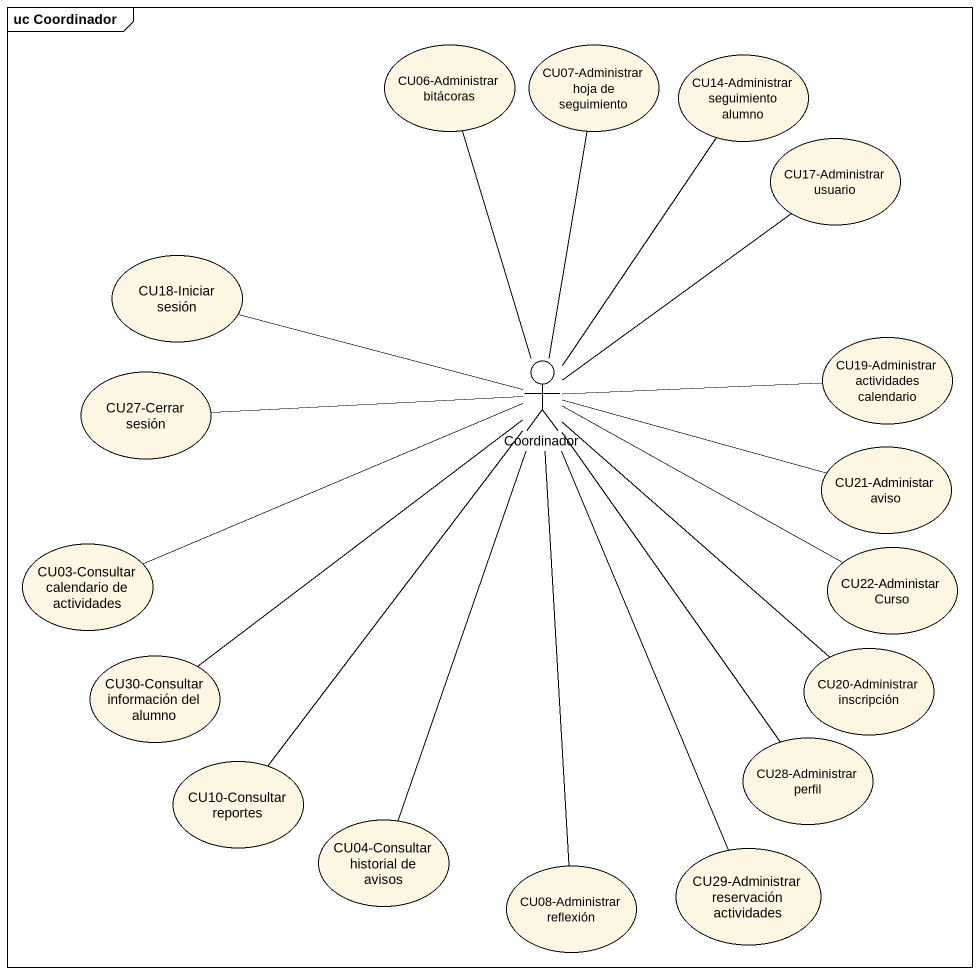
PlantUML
@startuml
mainframe uc Coordinador
usecase "CU06-Administrar bitácoras" as CU06_Administrar_bitácoras
usecase "CU07-Administrar hoja de seguimiento" as CU07_Administrar_hoja_de
usecase "CU14-Administrar seguimiento alumno" as CU14_Administrar
usecase "CU17-Administrar usuario" as CU17_Administrar_usuario
usecase "CU18-Iniciar sesión" as CU18_Iniciar_sesión
usecase "CU27-Cerrar sesión" as CU27_Cerrar_sesión
actor Coordinador
usecase "CU19-Administrar actividades calendario" as CU19_Administrar
usecase "CU21-Administar aviso" as CU21_Administar_aviso
usecase "CU03-Consultar calendario de actividades" as CU03_Consultar_calendario
usecase "CU22-Administar Curso" as CU22_Administar_Curso
usecase "CU30-Consultar información del alumno" as CU30_Consultar_información
usecase "CU20-Administrar inscripción" as CU20_Administrar_inscripción
usecase "CU10-Consultar reportes" as CU10_Consultar_reportes
usecase "CU28-Administrar perfil" as CU28_Administrar_perfil
usecase "CU04-Consultar historial de avisos" as CU04_Consultar_historial_de
usecase "CU08-Administrar reflexión" as CU08_Administrar_reflexión
usecase "CU29-Administrar reservación actividades" as CU29_Administrar
CU07_Administrar_hoja_de -- Coordinador
CU14_Administrar -- Coordinador
CU17_Administrar_usuario -- Coordinador
CU27_Cerrar_sesión -right- Coordinador
Coordinador -up- CU06_Administrar_bitácoras
Coordinador -left- CU18_Iniciar_sesión
CU19_Administrar -left- Coordinador
CU21_Administar_aviso -left- Coordinador
CU03_Consultar_calendario -right- Coordinador
CU22_Administar_Curso -left- Coordinador
CU30_Consultar_información -up- Coordinador
CU20_Administrar_inscripción -up- Coordinador
CU10_Consultar_reportes -up- Coordinador
CU28_Administrar_perfil -up- Coordinador
CU04_Consultar_historial_de -up- Coordinador
CU08_Administrar_reflexión -up- Coordinador
CU29_Administrar -up- Coordinador
@enduml
